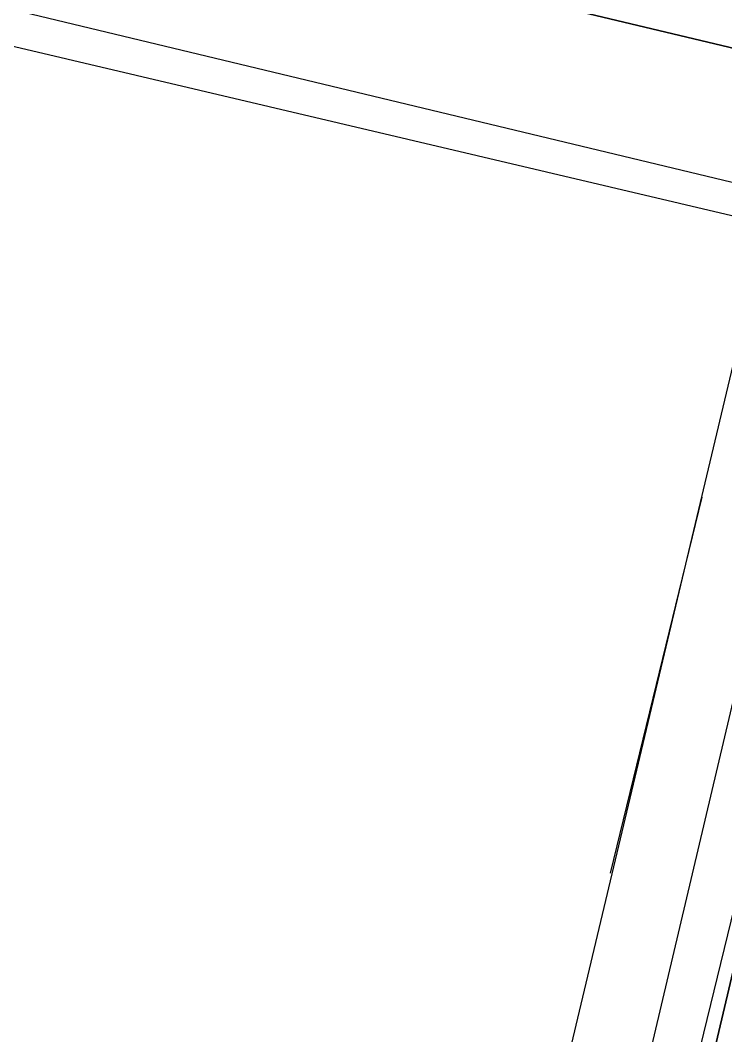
# Model space of a CAD drawing. Header units: feet. Extents: x -84 to 198, y -22 to 181.
# Drawn here: x 122.599 to 123.525, y 89.418 to 90.75 of the extents above; entities that cross this region are included whole.
import ezdxf

# ---------------------------------------------------------------- set-up
doc = ezdxf.new("R2010")
doc.units = ezdxf.units.FT
doc.layers.add('A-LINEA', color=7, linetype='CONTINUOUS')
doc.layers.add('A-MURO-CONCRETO', color=8, linetype='CONTINUOUS')

msp = doc.modelspace()

# ---------------------------------------------------------------- linework, layer by layer
at = {"layer": 'A-LINEA'}
for p, q in [((123.5867, 90.5244), (120.8667, 91.1778)), ((120.8, 91.1378), (123.5733, 90.4844)), ((123.5467, 90.3511), (121.88, 83.3378)), ((123.2267, 88.5511), (123.6133, 90.1911)), ((123.4933, 90.1244), (123.3733, 89.6311))]:
    msp.add_line(p, q, dxfattribs=at)
for points in [[(124.44, 90.4978), (124.7867, 91.9644), (121.3733, 92.7644), (121.0267, 91.3111), (124.44, 90.4978)], [(123.3333, 88.5244), (123.7333, 90.2311), (123.72, 90.2311), (123.7067, 90.2311), (123.3067, 88.5378), (123.7067, 90.2311), (123.6933, 90.2444), (123.6933, 90.2311), (123.28, 88.5378)]]:
    msp.add_lwpolyline(points, dxfattribs=at)
at = {"layer": 'A-MURO-CONCRETO'}
msp.add_lwpolyline([(121.0267, 91.3111), (124.6267, 91.3111), (124.44, 90.4978), (121.0267, 91.3111), (121.0267, 91.3111)], dxfattribs=at)

doc.saveas('drawing.dxf')
